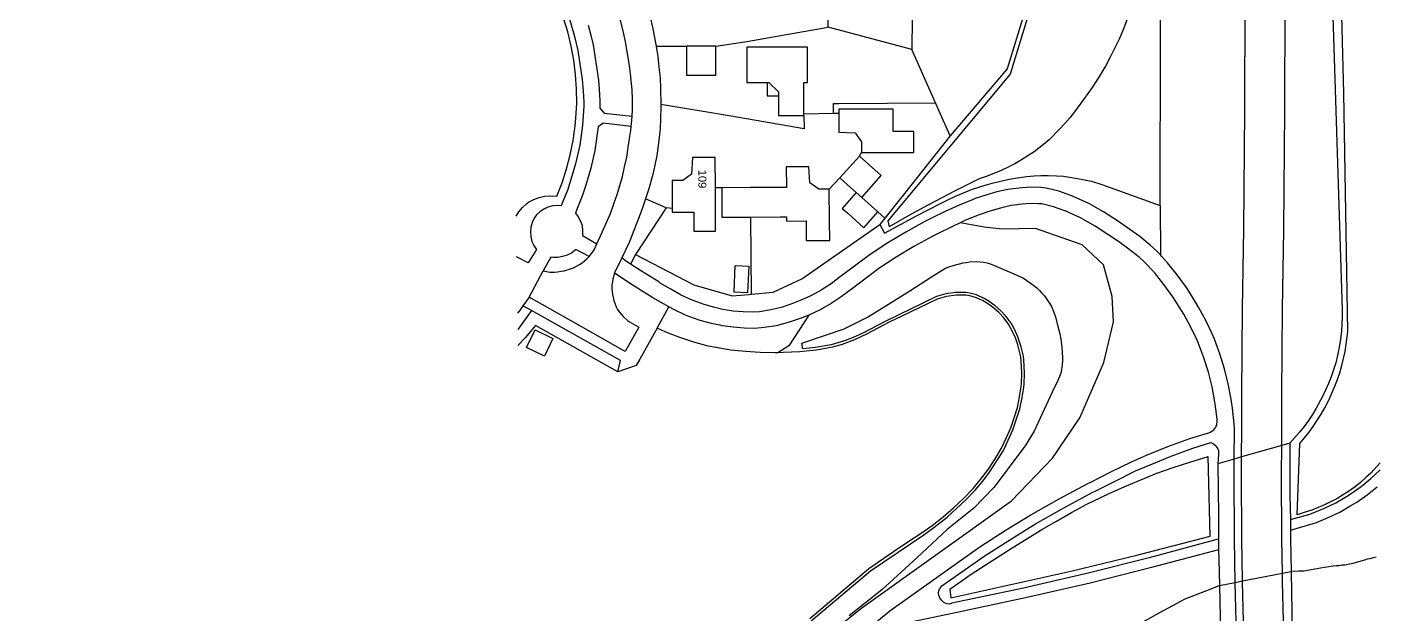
# Model space of a CAD drawing. Header units: millimetres. Extents: x 111502 to 977541, y 8702 to 1044108.
# Drawn here: x 488034.2 to 488287.1, y 241031.7 to 241141.6 of the extents above; entities that cross this region are included whole.
import ezdxf

# ---------------------------------------------------------------- set-up
doc = ezdxf.new("R2010")
doc.units = ezdxf.units.MM
doc.header["$LTSCALE"] = 0.25
doc.linetypes.add('DASHED2', pattern=[9.525, 6.35, -3.175])
doc.layers.add('E HVSS As Laid HV', color=10, linetype='Continuous')
doc.layers.add('X HVSS Site Background', color=8, linetype='Continuous')
doc.styles.add('OS Master Map$1$Standard', font='txt')

# ---------------------------------------------------------------- blocks, each defined once
blk = doc.blocks.new('OS MAP 060722')
at = {"layer": 'X HVSS Site Background', "flags": 128}
for points in [[(-522.73, 1933.64), (-524.53, 1931.74), (-524.53, 1931.74), (-525.43, 1930.89), (-525.43, 1930.89), (-526.43, 1929.99), (-526.43, 1929.99), (-527.43, 1929.19), (-527.43, 1929.19), (-528.68, 1928.29), (-528.68, 1928.29), (-529.78, 1927.59), (-529.78, 1927.59), (-530.88, 1926.94), (-530.88, 1926.94), (-532.03, 1926.34), (-532.03, 1926.34), (-533.18, 1925.79), (-533.18, 1925.79), (-535.58, 1924.79), (-535.58, 1924.79), (-536.83, 1924.39), (-536.83, 1924.39), (-538.33, 1923.94), (-538.33, 1923.94), (-537.83, 1937.29)], [(-533.48, 2076.24), (-529.88, 1962.29), (-529.88, 1962.29), (-529.88, 1960.99), (-529.88, 1960.99), (-529.93, 1959.69), (-529.93, 1959.69), (-529.98, 1958.34), (-529.98, 1958.34), (-530.23, 1956.39), (-530.23, 1956.39), (-530.48, 1955.04), (-530.48, 1955.04), (-530.73, 1953.74), (-530.73, 1953.74), (-531.08, 1952.39), (-531.08, 1952.39), (-531.48, 1951.09), (-531.48, 1951.09), (-531.93, 1949.79), (-531.93, 1949.79), (-532.43, 1948.54), (-532.43, 1948.54), (-532.98, 1947.29), (-532.98, 1947.29), (-533.53, 1946.09), (-533.53, 1946.09), (-534.73, 1943.89), (-534.73, 1943.89), (-535.43, 1942.74), (-535.43, 1942.74), (-536.18, 1941.59), (-536.18, 1941.59), (-536.98, 1940.49), (-536.98, 1940.49), (-537.83, 1939.44), (-537.83, 1939.44), (-538.73, 1938.39), (-538.73, 1938.39), (-539.68, 1937.34)], [(-537.83, 1937.29), (-536.93, 1938.34), (-536.93, 1938.34), (-536.08, 1939.39), (-536.08, 1939.39), (-535.28, 1940.49), (-535.28, 1940.49), (-533.78, 1942.79), (-533.78, 1942.79), (-533.13, 1943.94), (-533.13, 1943.94), (-532.33, 1945.49), (-532.33, 1945.49), (-531.23, 1947.99), (-531.23, 1947.99), (-530.73, 1949.29), (-530.73, 1949.29), (-530.33, 1950.54), (-530.33, 1950.54), (-529.93, 1951.89), (-529.93, 1951.89), (-529.63, 1953.19), (-529.63, 1953.19), (-529.33, 1954.54), (-529.33, 1954.54), (-529.13, 1955.89), (-529.13, 1955.89), (-528.83, 1958.24), (-528.83, 1958.24), (-529.53, 2002.89), (-529.53, 2002.89), (-530.58, 2041.69)], [(-563.98, 1981.84), (-563.83, 2044.89)], [(-539.53, 1921.04), (-535.28, 1922.29), (-535.28, 1922.29), (-534.68, 1922.49), (-534.68, 1922.49), (-532.48, 1923.39), (-532.48, 1923.39), (-530.33, 1924.44), (-530.33, 1924.44), (-528.23, 1925.64), (-528.23, 1925.64), (-527.13, 1926.29), (-527.13, 1926.29), (-525.18, 1927.69), (-525.18, 1927.69), (-523.33, 1929.19)], [(-541.19, 1936.91), (-541.18, 1939.94), (-541.18, 1939.94), (-541.18, 1946.54), (-541.18, 1946.54), (-541.08, 1962.49), (-541.08, 1962.49), (-540.83, 1977.24), (-540.83, 1977.24), (-540.63, 1999.69), (-540.63, 1999.69), (-540.63, 2001.84), (-540.63, 2001.84), (-540.58, 2017.49)], [(-548.71, 1934.77), (-548.68, 1939.94), (-548.68, 1939.94), (-548.68, 1946.54), (-548.68, 1946.54), (-548.58, 1962.54), (-548.58, 1962.54), (-548.33, 1977.34), (-548.33, 1977.34), (-548.13, 1999.74), (-548.13, 1999.74), (-548.13, 2001.94), (-548.13, 2001.94), (-548.08, 2017.49)], [(-570.18, 2016.74), (-570.88, 2014.94), (-570.88, 2014.94), (-571.63, 2013.14), (-571.63, 2013.14), (-573.33, 2009.64), (-573.33, 2009.64), (-574.23, 2007.94), (-574.23, 2007.94), (-575.93, 2005.19), (-575.93, 2005.19), (-576.73, 2003.99), (-576.73, 2003.99), (-578.33, 2001.69), (-578.33, 2001.69), (-580.03, 1999.39), (-580.03, 1999.39), (-580.93, 1998.29), (-580.93, 1998.29), (-581.83, 1997.24), (-581.83, 1997.24), (-582.78, 1996.19), (-582.78, 1996.19), (-584.78, 1994.19), (-584.78, 1994.19), (-585.88, 1993.29), (-585.88, 1993.29), (-587.63, 1991.94), (-587.63, 1991.94), (-588.78, 1991.14), (-588.78, 1991.14), (-589.98, 1990.39), (-589.98, 1990.39), (-591.23, 1989.69), (-591.23, 1989.69), (-592.48, 1989.04), (-592.48, 1989.04), (-593.78, 1988.44), (-593.78, 1988.44), (-596.38, 1987.34), (-596.38, 1987.34), (-597.88, 1986.84), (-597.88, 1986.84), (-602.43, 1984.59), (-602.43, 1984.59), (-607.38, 1981.99), (-607.38, 1981.99), (-611.08, 1979.99), (-611.08, 1979.99), (-614.78, 1977.84)], [(-587.23, 2022.44), (-592.13, 2006.49), (-592.13, 2006.49), (-615.03, 1979.01), (-615.03, 1979.01), (-614.78, 1977.84)], [(-523.48, 1915.99), (-524.08, 1915.89), (-524.08, 1915.89), (-524.68, 1915.69), (-524.68, 1915.69), (-525.18, 1915.59), (-525.18, 1915.59), (-525.48, 1915.49), (-525.48, 1915.49), (-527.88, 1914.79), (-527.88, 1914.79), (-529.38, 1914.49), (-529.38, 1914.49), (-529.88, 1914.49), (-529.88, 1914.49), (-530.48, 1914.39), (-530.48, 1914.39), (-530.98, 1914.39), (-530.98, 1914.39), (-531.58, 1914.29), (-531.58, 1914.29), (-533.58, 1913.99), (-533.58, 1913.99), (-535.68, 1913.59), (-535.68, 1913.59), (-536.98, 1913.39), (-536.98, 1913.39), (-538.08, 1913.39), (-538.08, 1913.39), (-539.43, 1913.29)], [(-674.68, 2016.79), (-673.93, 2014.19), (-673.93, 2014.19), (-673.68, 2013.29), (-673.68, 2013.29), (-673.13, 2010.89), (-673.13, 2010.89), (-672.33, 2005.44), (-672.33, 2005.44), (-672.13, 2003.34), (-672.13, 2003.34), (-671.98, 2001.19), (-671.98, 2001.19), (-671.98, 2000.49), (-671.98, 2000.49), (-672.28, 1996.89), (-672.28, 1996.89), (-672.78, 1993.19), (-672.78, 1993.19), (-673.58, 1989.64), (-673.58, 1989.64), (-675.03, 1984.84), (-675.03, 1984.84), (-676.08, 1982.29), (-676.08, 1982.29), (-676.28, 1981.79), (-676.28, 1981.79), (-676.98, 1981.84), (-676.98, 1981.84), (-677.83, 1981.79), (-677.83, 1981.79), (-678.73, 1981.54), (-678.73, 1981.54), (-679.53, 1981.19), (-679.53, 1981.19), (-680.23, 1980.69), (-680.23, 1980.69), (-680.88, 1980.09), (-680.88, 1980.09), (-681.33, 1979.49), (-681.33, 1979.49), (-681.68, 1978.69), (-681.68, 1978.69), (-681.93, 1977.79), (-681.93, 1977.79), (-681.98, 1976.94), (-681.98, 1976.94), (-681.93, 1976.04), (-681.93, 1976.04), (-681.73, 1975.14), (-681.73, 1975.14), (-681.38, 1974.34), (-681.38, 1974.34), (-680.88, 1973.59), (-680.88, 1973.59), (-682.43, 1971.14), (-682.43, 1971.14), (-684.6, 1972.23)], [(-684.7, 1979.88), (-684.21, 1980.68), (-684.21, 1980.68), (-683.51, 1981.5), (-683.51, 1981.5), (-682.71, 1982.22), (-682.71, 1982.22), (-682.35, 1982.47), (-682.35, 1982.47), (-681.41, 1983), (-681.41, 1983), (-680.4, 1983.38), (-680.4, 1983.38), (-679.35, 1983.61), (-679.35, 1983.61), (-678.28, 1983.68), (-678.28, 1983.68), (-677.1, 1983.58), (-677.1, 1983.58), (-676.1, 1986.12), (-676.1, 1986.12), (-675.25, 1988.73), (-675.25, 1988.73), (-674.56, 1991.37), (-674.56, 1991.37), (-674.01, 1994.06), (-674.01, 1994.06), (-673.63, 1996.77), (-673.63, 1996.77), (-673.49, 1998.24), (-673.49, 1998.24), (-673.35, 2000.95), (-673.35, 2000.95), (-673.37, 2003.66), (-673.37, 2003.66), (-673.55, 2006.37), (-673.55, 2006.37), (-673.88, 2009.06), (-673.88, 2009.06), (-674.37, 2011.73), (-674.37, 2011.73), (-675.01, 2014.36), (-675.01, 2014.36), (-675.8, 2016.95)], [(-671.18, 2015.64), (-670.63, 2013.49), (-670.63, 2013.49), (-670.28, 2011.94), (-670.28, 2011.94), (-669.28, 2005.34), (-669.28, 2005.34), (-669.13, 2003.69), (-669.13, 2003.69), (-668.98, 2001.39), (-668.98, 2001.39), (-668.99, 2000.07), (-668.99, 2000.07), (-668.19, 1999.17), (-668.19, 1999.17), (-662.97, 1998.57)], [(-662.97, 1998.57), (-662.88, 1999.79), (-662.88, 1999.79), (-662.88, 2001.74), (-662.88, 2001.74), (-662.98, 2003.54), (-662.98, 2003.54), (-663.28, 2006.54), (-663.28, 2006.54), (-663.48, 2008.04), (-663.48, 2008.04), (-664.18, 2012.59), (-664.18, 2012.59), (-664.68, 2014.84), (-664.68, 2014.84), (-665.23, 2017.04)], [(-626.23, 2015.29), (-626.31, 2034.17)], [(-664.58, 2030.32), (-664.43, 2030.04), (-664.43, 2030.04), (-663.58, 2028.34), (-663.58, 2028.34), (-662.08, 2024.84), (-662.08, 2024.84), (-661.28, 2022.69), (-661.28, 2022.69), (-660.63, 2020.84), (-660.63, 2020.84), (-660.08, 2018.99), (-660.08, 2018.99), (-659.58, 2017.14), (-659.58, 2017.14), (-659.13, 2015.24), (-659.13, 2015.24), (-658.44, 2011.73)], [(-610.38, 2022.84), (-610.53, 2011.09)], [(-587.98, 2022.74), (-592.68, 2007.44), (-592.68, 2007.44), (-603.33, 1994.89)], [(-647.26, 2011.73), (-641.46, 2012.59), (-641.46, 2012.59), (-630.81, 2014.48), (-630.81, 2014.48), (-626.23, 2015.29)], [(-610.53, 2011.09), (-626.23, 2015.29)], [(-658.44, 2011.73), (-658.43, 2011.69), (-658.43, 2011.69), (-658.13, 2009.74), (-658.13, 2009.74), (-657.93, 2007.74), (-657.93, 2007.74), (-657.73, 2005.79), (-657.73, 2005.79), (-657.63, 2003.79), (-657.63, 2003.79), (-657.58, 2000.76)], [(-658.44, 2011.73), (-655.88, 2011.73)], [(-655.88, 2011.73), (-652.76, 2011.73)], [(-647.26, 2011.73), (-652.76, 2011.73)], [(-652.76, 2011.73), (-652.76, 2006.29), (-652.76, 2006.29), (-647.26, 2006.29), (-647.26, 2006.29), (-647.26, 2011.73)], [(-630.76, 1999.02), (-630.78, 2004.92), (-630.78, 2004.92), (-630.08, 2004.92), (-630.08, 2004.92), (-630.11, 2011.54), (-630.11, 2011.54), (-630.8, 2011.53), (-630.8, 2011.53), (-641.46, 2011.49), (-641.46, 2011.49), (-641.43, 2004.88), (-641.43, 2004.88), (-637.66, 2004.9)], [(-606.09, 2001.1), (-610.53, 2011.09)], [(-637.66, 2004.9), (-637.35, 2004.9), (-637.35, 2004.9), (-635.55, 2003.15), (-635.55, 2003.15), (-635.54, 2002.42)], [(-637.66, 2004.9), (-637.64, 2002.41), (-637.64, 2002.41), (-635.54, 2002.42)], [(-657.58, 2000.76), (-657.58, 2000.24), (-657.58, 2000.24), (-657.63, 1998.24), (-657.63, 1998.24), (-657.73, 1996.19), (-657.73, 1996.19), (-658.08, 1993.04), (-658.08, 1993.04), (-658.33, 1991.24), (-658.33, 1991.24), (-658.68, 1989.44), (-658.68, 1989.44), (-659.08, 1987.64), (-659.08, 1987.64), (-659.88, 1984.79), (-659.88, 1984.79), (-660.43, 1983.09)], [(-644.74, 1998.63), (-657.58, 2000.76)], [(-635.54, 2002.42), (-635.54, 1998.7), (-635.54, 1998.7), (-630.76, 1998.72)], [(-625.23, 1999.14), (-625.22, 2000.98), (-625.22, 2000.98), (-624.22, 2000.99), (-624.22, 2000.99), (-606.09, 2001.1)], [(-603.33, 1994.89), (-605.4, 1999.54), (-605.4, 1999.54), (-606.09, 2001.1)], [(-663.15, 1996.68), (-663.03, 1997.84), (-663.03, 1997.84), (-662.97, 1998.57)], [(-630.76, 1998.72), (-630.74, 1996.22), (-630.74, 1996.22), (-644.74, 1998.63)], [(-630.76, 1999.02), (-625.23, 1999.14)], [(-630.76, 1998.72), (-630.76, 1999.02)], [(-625.23, 1999.14), (-624.23, 1999.16)], [(-624.23, 1999.16), (-624.24, 1995.62), (-624.24, 1995.62), (-621.17, 1995.47), (-621.17, 1995.47), (-619.99, 1993.79), (-619.99, 1993.79), (-619.97, 1991.79)], [(-619.97, 1991.79), (-614.73, 1991.77), (-614.73, 1991.77), (-614.03, 1991.77), (-614.03, 1991.77), (-610.15, 1991.77), (-610.15, 1991.77), (-610.14, 1995.69), (-610.14, 1995.69), (-614.02, 1995.7), (-614.02, 1995.7), (-614.02, 1999.36), (-614.02, 1999.36), (-614.02, 1999.9), (-614.02, 1999.9), (-624.22, 1999.89), (-624.22, 1999.89), (-624.23, 1999.16)], [(-663.15, 1996.68), (-668.41, 1997.29), (-668.41, 1997.29), (-669.32, 1996.59), (-669.32, 1996.59), (-669.93, 1992.14), (-669.93, 1992.14), (-670.68, 1988.84), (-670.68, 1988.84), (-671.63, 1985.64), (-671.63, 1985.64), (-672.23, 1983.79), (-672.23, 1983.79), (-673.23, 1981.29), (-673.23, 1981.29), (-673.58, 1980.44), (-673.58, 1980.44), (-673.08, 1979.74), (-673.08, 1979.74), (-672.63, 1978.94), (-672.63, 1978.94), (-672.33, 1978.09), (-672.33, 1978.09), (-672.23, 1977.19), (-672.23, 1977.19), (-672.23, 1976.24), (-672.23, 1976.24), (-669.58, 1974.69)], [(-669.58, 1974.69), (-668.58, 1976.84), (-668.58, 1976.84), (-667.73, 1978.69), (-667.73, 1978.69), (-667.03, 1980.39), (-667.03, 1980.39), (-666.38, 1982.14), (-666.38, 1982.14), (-665.78, 1983.89), (-665.78, 1983.89), (-664.78, 1987.29), (-664.78, 1987.29), (-664.38, 1989.09), (-664.38, 1989.09), (-663.98, 1990.94), (-663.98, 1990.94), (-663.68, 1992.74), (-663.68, 1992.74), (-663.43, 1994.44), (-663.43, 1994.44), (-663.23, 1995.89), (-663.23, 1995.89), (-663.15, 1996.68)], [(-603.33, 1994.89), (-612.15, 1983.81), (-612.15, 1983.81), (-615.58, 1979.49)], [(-647.36, 1985.17), (-647.4, 1990.83), (-647.4, 1990.83), (-651.66, 1990.82), (-651.66, 1990.82), (-651.8, 1987.75), (-651.8, 1987.75), (-653.47, 1986.57), (-653.47, 1986.57), (-655.46, 1986.53), (-655.46, 1986.53), (-655.46, 1981.3)], [(-620.37, 1991.12), (-624.02, 1987.01)], [(-620.37, 1991.12), (-619.97, 1991.79)], [(-619.92, 1983.36), (-616.26, 1987.46), (-616.26, 1987.46), (-620.37, 1991.12)], [(-626, 1984.9), (-627.98, 1984.91), (-627.98, 1984.91), (-629.66, 1986.08), (-629.66, 1986.08), (-629.82, 1989.13), (-629.82, 1989.13), (-634.06, 1989.09), (-634.06, 1989.09), (-634.05, 1985.24), (-634.05, 1985.24), (-635.25, 1985.23), (-635.25, 1985.23), (-640.71, 1985.2), (-640.71, 1985.2), (-646.16, 1985.17)], [(-616.52, 1978.32), (-615.63, 1976.69), (-615.63, 1976.69), (-609.63, 1979.94), (-609.63, 1979.94), (-605.28, 1982.19), (-605.28, 1982.19), (-603.78, 1982.89), (-603.78, 1982.89), (-602.33, 1983.59), (-602.33, 1983.59), (-600.83, 1984.24), (-600.83, 1984.24), (-599.33, 1984.84), (-599.33, 1984.84), (-596.78, 1985.69), (-596.78, 1985.69), (-595.48, 1986.04), (-595.48, 1986.04), (-592.88, 1986.64), (-592.88, 1986.64), (-591.58, 1986.89), (-591.58, 1986.89), (-588.98, 1987.29), (-588.98, 1987.29), (-587.63, 1987.39), (-587.63, 1987.39), (-586.33, 1987.49), (-586.33, 1987.49), (-584.98, 1987.49), (-584.98, 1987.49), (-583.43, 1987.44), (-583.43, 1987.44), (-582.08, 1987.34), (-582.08, 1987.34), (-579.48, 1986.94), (-579.48, 1986.94), (-578.18, 1986.69), (-578.18, 1986.69), (-576.88, 1986.39), (-576.88, 1986.39), (-574.93, 1985.79), (-574.93, 1985.79), (-563.98, 1981.84)], [(-563.95, 1972.61), (-564.58, 1973.29), (-564.58, 1973.29), (-565.83, 1974.44), (-565.83, 1974.44), (-567.78, 1976.04), (-567.78, 1976.04), (-571.98, 1978.99), (-571.98, 1978.99), (-574.63, 1980.69), (-574.63, 1980.69), (-577.38, 1982.24), (-577.38, 1982.24), (-580.28, 1983.54), (-580.28, 1983.54), (-580.73, 1983.74), (-580.73, 1983.74), (-582.98, 1984.54), (-582.98, 1984.54), (-585.33, 1985.09), (-585.33, 1985.09), (-586.38, 1985.24), (-586.38, 1985.24), (-588.08, 1985.29), (-588.08, 1985.29), (-589.83, 1985.19), (-589.83, 1985.19), (-591.53, 1984.99), (-591.53, 1984.99), (-592.53, 1984.84), (-592.53, 1984.84), (-594.63, 1984.39), (-594.63, 1984.39), (-596.63, 1983.79), (-596.63, 1983.79), (-598.63, 1983.14), (-598.63, 1983.14), (-599.03, 1982.99), (-599.03, 1982.99), (-601.68, 1981.94), (-601.68, 1981.94), (-604.28, 1980.74), (-604.28, 1980.74), (-606.83, 1979.49), (-606.83, 1979.49), (-608.23, 1978.79), (-608.23, 1978.79), (-611.68, 1976.89), (-611.68, 1976.89), (-615.03, 1974.84), (-615.03, 1974.84), (-618.33, 1972.69), (-618.33, 1972.69), (-623.73, 1968.69), (-623.73, 1968.69), (-623.93, 1968.54), (-623.93, 1968.54), (-625.68, 1967.19), (-625.68, 1967.19), (-627.53, 1965.99), (-627.53, 1965.99), (-629.43, 1964.94), (-629.43, 1964.94), (-631.43, 1964.04), (-631.43, 1964.04), (-632.68, 1963.54), (-632.68, 1963.54), (-634.78, 1962.84), (-634.78, 1962.84), (-636.88, 1962.29), (-636.88, 1962.29), (-639.08, 1961.94), (-639.08, 1961.94), (-640.23, 1961.89), (-640.23, 1961.89), (-642.13, 1961.94), (-642.13, 1961.94), (-644.03, 1962.09), (-644.03, 1962.09), (-645.93, 1962.39), (-645.93, 1962.39), (-647.43, 1962.74), (-647.43, 1962.74), (-649.48, 1963.34), (-649.48, 1963.34), (-651.53, 1964.04), (-651.53, 1964.04), (-651.73, 1964.14), (-651.73, 1964.14), (-653.78, 1965.09), (-653.78, 1965.09), (-655.73, 1966.19), (-655.73, 1966.19), (-657.68, 1967.34), (-657.68, 1967.34), (-657.98, 1967.54), (-657.98, 1967.54), (-661.23, 1969.54), (-661.23, 1969.54), (-663.25, 1970.9)], [(-655.46, 1981.3), (-655.45, 1980.6), (-655.45, 1980.6), (-651.39, 1980.62), (-651.39, 1980.62), (-651.37, 1977.06), (-651.37, 1977.06), (-647.31, 1977.08), (-647.31, 1977.08), (-647.33, 1980.64), (-647.33, 1980.64), (-647.36, 1985.17)], [(-646.16, 1985.17), (-647.36, 1985.17)], [(-646.16, 1985.17), (-646.13, 1980.27), (-646.13, 1980.27), (-646.13, 1979.67), (-646.13, 1979.67), (-640.68, 1979.7)], [(-640.68, 1979.7), (-635.22, 1979.73), (-635.22, 1979.73), (-634.03, 1979.74), (-634.03, 1979.74), (-634.03, 1978.95), (-634.03, 1978.95), (-630.34, 1978.97), (-630.34, 1978.97), (-630.32, 1975.31), (-630.32, 1975.31), (-625.92, 1975.33), (-625.92, 1975.33), (-625.94, 1978.99), (-625.94, 1978.99), (-626, 1984.9)], [(-626, 1984.9), (-624.02, 1987.01)], [(-624.02, 1987.01), (-622.59, 1985.75), (-622.59, 1985.75), (-620.94, 1984.28)], [(-660.43, 1983.09), (-661.03, 1981.44), (-661.03, 1981.44), (-661.63, 1979.74), (-661.63, 1979.74), (-663.53, 1974.94), (-663.53, 1974.94), (-664.88, 1972.04)], [(-656.55, 1981.42), (-660.43, 1983.09)], [(-620.94, 1984.28), (-623.58, 1981.31), (-623.58, 1981.31), (-622.55, 1980.4), (-622.55, 1980.4), (-619.52, 1977.7), (-619.52, 1977.7), (-616.89, 1980.66)], [(-620.94, 1984.28), (-619.92, 1983.36)], [(-616.89, 1980.66), (-619.92, 1983.36)], [(-626.63, 1896.09), (-614.68, 1905.94), (-614.68, 1905.94), (-605.98, 1912.14), (-605.98, 1912.14), (-597.78, 1917.94), (-597.78, 1917.94), (-592.88, 1921.09), (-592.88, 1921.09), (-588.23, 1923.89), (-588.23, 1923.89), (-582.93, 1926.89), (-582.93, 1926.89), (-577.53, 1929.79), (-577.53, 1929.79), (-577.08, 1929.99), (-577.08, 1929.99), (-573.23, 1931.99), (-573.23, 1931.99), (-569.33, 1933.84), (-569.33, 1933.84), (-566.53, 1935.09), (-566.53, 1935.09), (-562.53, 1936.69), (-562.53, 1936.69), (-558.43, 1938.19), (-558.43, 1938.19), (-555.13, 1939.24), (-555.13, 1939.24), (-554.88, 1939.29), (-554.88, 1939.29), (-554.63, 1939.39), (-554.63, 1939.39), (-554.13, 1939.69), (-554.13, 1939.69), (-553.93, 1939.84), (-553.93, 1939.84), (-553.73, 1940.09), (-553.73, 1940.09), (-553.58, 1940.34), (-553.58, 1940.34), (-553.48, 1940.54), (-553.48, 1940.54), (-553.38, 1940.84), (-553.38, 1940.84), (-553.28, 1941.34), (-553.28, 1941.34), (-553.33, 1941.84), (-553.33, 1941.84), (-553.53, 1943.79), (-553.53, 1943.79), (-553.73, 1945.09), (-553.73, 1945.09), (-554.23, 1947.89), (-554.23, 1947.89), (-554.93, 1950.64), (-554.93, 1950.64), (-555.78, 1953.34), (-555.78, 1953.34), (-556.78, 1955.99), (-556.78, 1955.99), (-557.08, 1956.64), (-557.08, 1956.64), (-558.23, 1959.09), (-558.23, 1959.09), (-559.53, 1961.49), (-559.53, 1961.49), (-561.58, 1964.74), (-561.58, 1964.74), (-563.28, 1967.04), (-563.28, 1967.04), (-565.03, 1969.29), (-565.03, 1969.29), (-567.03, 1971.34), (-567.03, 1971.34), (-567.93, 1972.19), (-567.93, 1972.19), (-569.83, 1973.69), (-569.83, 1973.69), (-571.78, 1975.09), (-571.78, 1975.09), (-573.78, 1976.44), (-573.78, 1976.44), (-576.18, 1977.99), (-576.18, 1977.99), (-578.93, 1979.54), (-578.93, 1979.54), (-581.78, 1980.84), (-581.78, 1980.84), (-581.88, 1980.89), (-581.88, 1980.89), (-583.98, 1981.64), (-583.98, 1981.64), (-586.18, 1982.14), (-586.18, 1982.14), (-586.73, 1982.19), (-586.73, 1982.19), (-588.28, 1982.24), (-588.28, 1982.24), (-589.83, 1982.09), (-589.83, 1982.09), (-591.38, 1981.89), (-591.38, 1981.89), (-591.93, 1981.84), (-591.93, 1981.84), (-593.93, 1981.39), (-593.93, 1981.39), (-595.88, 1980.79), (-595.88, 1980.79), (-597.88, 1980.14), (-597.88, 1980.14), (-600.48, 1979.09), (-600.48, 1979.09), (-601.46, 1978.63)], [(-656.55, 1981.42), (-662.32, 1972.65)], [(-655.46, 1981.3), (-656.55, 1981.42)], [(-616.89, 1980.66), (-615.58, 1979.49)], [(-563.98, 1981.84), (-563.95, 1972.61)], [(-624.88, 1902.49), (-619.91, 1906.52), (-619.91, 1906.52), (-591.88, 1926.51), (-591.88, 1926.51), (-584.17, 1934.54), (-584.17, 1934.54), (-579.02, 1942.09), (-579.02, 1942.09), (-574.54, 1952.43), (-574.54, 1952.43), (-572.72, 1960.09), (-572.72, 1960.09), (-572.96, 1964.83), (-572.96, 1964.83), (-574.59, 1970.77), (-574.59, 1970.77), (-578.59, 1974.49), (-578.59, 1974.49), (-587.34, 1977.53), (-587.34, 1977.53), (-593.58, 1977.42), (-593.58, 1977.42), (-596.95, 1977.8), (-596.95, 1977.8), (-601.46, 1978.63)], [(-640.6, 1965.24), (-640.68, 1979.7)], [(-640.6, 1965.24), (-636.53, 1965.6), (-636.53, 1965.6), (-631.13, 1968.13), (-631.13, 1968.13), (-616.52, 1978.32)], [(-601.46, 1978.63), (-603.03, 1977.89), (-603.03, 1977.89), (-605.58, 1976.64), (-605.58, 1976.64), (-606.73, 1976.04), (-606.73, 1976.04), (-610.13, 1974.19), (-610.13, 1974.19), (-613.48, 1972.19), (-613.48, 1972.19), (-616.73, 1970.04), (-616.73, 1970.04), (-621.88, 1966.14), (-621.88, 1966.14), (-623.78, 1964.74), (-623.78, 1964.74), (-625.68, 1963.49), (-625.68, 1963.49), (-627.73, 1962.34), (-627.73, 1962.34), (-629.83, 1961.34)], [(-615.58, 1979.49), (-616.52, 1978.32)], [(-671.03, 1972.29), (-673.48, 1973.64), (-673.48, 1973.64), (-673.63, 1973.49), (-673.63, 1973.49), (-674.33, 1972.94), (-674.33, 1972.94), (-675.13, 1972.54), (-675.13, 1972.54), (-675.98, 1972.29), (-675.98, 1972.29), (-676.88, 1972.14), (-676.88, 1972.14), (-677.78, 1972.14), (-677.78, 1972.14), (-678.18, 1972.19), (-678.18, 1972.19), (-679.63, 1969.59)], [(-679.63, 1969.59), (-678.38, 1969.39), (-678.38, 1969.39), (-677.53, 1969.39), (-677.53, 1969.39), (-676.93, 1969.44), (-676.93, 1969.44), (-676.28, 1969.54), (-676.28, 1969.54), (-675.68, 1969.64), (-675.68, 1969.64), (-674.53, 1969.99), (-674.53, 1969.99), (-673.93, 1970.19), (-673.93, 1970.19), (-672.83, 1970.79), (-672.83, 1970.79), (-672.33, 1971.14), (-672.33, 1971.14), (-671.88, 1971.49), (-671.88, 1971.49), (-671.43, 1971.89), (-671.43, 1971.89), (-671.03, 1972.29)], [(-671.03, 1972.29), (-670.33, 1973.19), (-670.33, 1973.19), (-670.03, 1973.69), (-670.03, 1973.69), (-669.58, 1974.69)], [(-662.32, 1972.65), (-663.25, 1970.9)], [(-662.32, 1972.65), (-651.4, 1966.99), (-651.4, 1966.99), (-644.2, 1964.91), (-644.2, 1964.91), (-641.11, 1965.19), (-641.11, 1965.19), (-640.6, 1965.24)], [(-550.11, 1934.37), (-550.08, 1939.94), (-550.08, 1939.94), (-550.13, 1940.99), (-550.13, 1940.99), (-550.43, 1943.89), (-550.43, 1943.89), (-550.68, 1945.59), (-550.68, 1945.59), (-551.23, 1948.44), (-551.23, 1948.44), (-551.93, 1951.29), (-551.93, 1951.29), (-552.78, 1954.09), (-552.78, 1954.09), (-553.83, 1956.79), (-553.83, 1956.79), (-554.23, 1957.79), (-554.23, 1957.79), (-555.43, 1960.34), (-555.43, 1960.34), (-556.78, 1962.84), (-556.78, 1962.84), (-558.28, 1965.29), (-558.28, 1965.29), (-559.08, 1966.49), (-559.08, 1966.49), (-560.78, 1968.89), (-560.78, 1968.89), (-562.58, 1971.14), (-562.58, 1971.14), (-563.72, 1972.36), (-563.72, 1972.36), (-563.95, 1972.61)], [(-631.13, 1956.09), (-623.23, 1958.74), (-623.23, 1958.74), (-618.83, 1960.94), (-618.83, 1960.94), (-614.38, 1963.69), (-614.38, 1963.69), (-610.93, 1965.89), (-610.93, 1965.89), (-606.83, 1968.49), (-606.83, 1968.49), (-604.33, 1970.04), (-604.33, 1970.04), (-603.58, 1970.34), (-603.58, 1970.34), (-602.78, 1970.64), (-602.78, 1970.64), (-601.58, 1970.94), (-601.58, 1970.94), (-600.93, 1971.09), (-600.93, 1971.09), (-600.33, 1971.19), (-600.33, 1971.19), (-599.68, 1971.29), (-599.68, 1971.29), (-598.38, 1971.34), (-598.38, 1971.34), (-597.08, 1971.24), (-597.08, 1971.24), (-596.43, 1971.09), (-596.43, 1971.09), (-595.63, 1970.89), (-595.63, 1970.89), (-590.98, 1968.89), (-590.98, 1968.89), (-590.28, 1968.59), (-590.28, 1968.59), (-589.63, 1968.24), (-589.63, 1968.24), (-588.98, 1967.84), (-588.98, 1967.84), (-588.33, 1967.39), (-588.33, 1967.39), (-587.68, 1966.89), (-587.68, 1966.89), (-587.13, 1966.44), (-587.13, 1966.44), (-586.63, 1965.94), (-586.63, 1965.94), (-586.18, 1965.44), (-586.18, 1965.44), (-585.68, 1964.94), (-585.68, 1964.94), (-585.28, 1964.39), (-585.28, 1964.39), (-584.73, 1963.54), (-584.73, 1963.54), (-584.38, 1962.94), (-584.38, 1962.94), (-584.08, 1962.29), (-584.08, 1962.29), (-583.58, 1960.99), (-583.58, 1960.99), (-583.28, 1959.69), (-583.28, 1959.69), (-582.78, 1957.79), (-582.78, 1957.79), (-582.63, 1956.79), (-582.63, 1956.79), (-582.43, 1955.34), (-582.43, 1955.34), (-582.28, 1953.39), (-582.28, 1953.39), (-582.28, 1952.74), (-582.28, 1952.74), (-582.33, 1952.09), (-582.33, 1952.09), (-582.48, 1951.09), (-582.48, 1951.09), (-582.63, 1950.44), (-582.63, 1950.44), (-582.83, 1949.84), (-582.83, 1949.84), (-583.33, 1948.64), (-583.33, 1948.64), (-583.88, 1947.69), (-583.88, 1947.69), (-587.58, 1939.59), (-587.58, 1939.59), (-589.28, 1936.84), (-589.28, 1936.84), (-595.13, 1929.04), (-595.13, 1929.04), (-598.93, 1925.14), (-598.93, 1925.14), (-603.88, 1921.14), (-603.88, 1921.14), (-609.58, 1915.89), (-609.58, 1915.89), (-616.18, 1909.89), (-616.18, 1909.89), (-622.28, 1904.99)], [(-664.88, 1972.04), (-666.18, 1969.39), (-666.18, 1969.39), (-666.28, 1969.19)], [(-663.25, 1970.9), (-664.43, 1971.69), (-664.43, 1971.69), (-664.88, 1972.04)], [(-643.84, 1965.61), (-643.63, 1970.61), (-643.63, 1970.61), (-641.1, 1970.51), (-641.1, 1970.51), (-641.31, 1965.51), (-641.31, 1965.51), (-643.84, 1965.61)], [(-682.23, 1964.69), (-679.63, 1969.59)], [(-666.28, 1969.19), (-666.58, 1968.09), (-666.58, 1968.09), (-666.63, 1967.54), (-666.63, 1967.54), (-666.73, 1966.99), (-666.73, 1966.99), (-666.73, 1966.44), (-666.73, 1966.44), (-666.68, 1965.74), (-666.68, 1965.74), (-666.63, 1965.19), (-666.63, 1965.19), (-666.53, 1964.64), (-666.53, 1964.64), (-666.38, 1964.09), (-666.38, 1964.09), (-666.13, 1963.39), (-666.13, 1963.39), (-665.93, 1962.89), (-665.93, 1962.89), (-665.68, 1962.39), (-665.68, 1962.39), (-665.38, 1961.94), (-665.38, 1961.94), (-665.03, 1961.49), (-665.03, 1961.49), (-664.63, 1961.04), (-664.63, 1961.04), (-663.83, 1960.34), (-663.83, 1960.34), (-663.43, 1960.04), (-663.43, 1960.04), (-661.73, 1959.09), (-661.73, 1959.09), (-664.28, 1954.49)], [(-656.07, 1962.88), (-657.08, 1963.44), (-657.08, 1963.44), (-659.08, 1964.59), (-659.08, 1964.59), (-659.78, 1964.99), (-659.78, 1964.99), (-662.98, 1966.99), (-662.98, 1966.99), (-666.08, 1969.09), (-666.08, 1969.09), (-666.28, 1969.19)], [(-682.23, 1964.69), (-683.42, 1963.04)], [(-629.63, 1904.49), (-618.58, 1913.84), (-618.58, 1913.84), (-613.98, 1917.04), (-613.98, 1917.04), (-611.28, 1918.84), (-611.28, 1918.84), (-608.58, 1920.59), (-608.58, 1920.59), (-606.73, 1921.94), (-606.73, 1921.94), (-604.68, 1923.54), (-604.68, 1923.54), (-602.73, 1925.24), (-602.73, 1925.24), (-600.83, 1926.99), (-600.83, 1926.99), (-599.03, 1928.84), (-599.03, 1928.84), (-597.63, 1930.54), (-597.63, 1930.54), (-596.18, 1932.44), (-596.18, 1932.44), (-594.93, 1934.39), (-594.93, 1934.39), (-593.73, 1936.39), (-593.73, 1936.39), (-592.78, 1938.39), (-592.78, 1938.39), (-591.98, 1940.19), (-591.98, 1940.19), (-591.33, 1942.09), (-591.33, 1942.09), (-590.73, 1944.04), (-590.73, 1944.04), (-590.33, 1945.99), (-590.33, 1945.99), (-590.03, 1947.94), (-590.03, 1947.94), (-589.98, 1948.59), (-589.98, 1948.59), (-589.93, 1950.24), (-589.93, 1950.24), (-589.98, 1951.84), (-589.98, 1951.84), (-590.13, 1953.49), (-590.13, 1953.49), (-590.48, 1955.04), (-590.48, 1955.04), (-590.68, 1955.74), (-590.68, 1955.74), (-591.13, 1957.09), (-591.13, 1957.09), (-591.73, 1958.39), (-591.73, 1958.39), (-592.43, 1959.64), (-592.43, 1959.64), (-593.28, 1960.79), (-593.28, 1960.79), (-594.23, 1961.79), (-594.23, 1961.79), (-595.18, 1962.64), (-595.18, 1962.64), (-596.18, 1963.39), (-596.18, 1963.39), (-597.28, 1964.04), (-597.28, 1964.04), (-598.43, 1964.59), (-598.43, 1964.59), (-599.63, 1964.94), (-599.63, 1964.94), (-600.43, 1965.09), (-600.43, 1965.09), (-602.23, 1965.09), (-602.23, 1965.09), (-604.03, 1964.79), (-604.03, 1964.79), (-605.78, 1964.34), (-605.78, 1964.34), (-612.43, 1961.14), (-612.43, 1961.14), (-614.63, 1960.04), (-614.63, 1960.04), (-619.03, 1957.74), (-619.03, 1957.74), (-621.28, 1956.69), (-621.28, 1956.69), (-623.58, 1955.84), (-623.58, 1955.84), (-625.38, 1955.34), (-625.38, 1955.34), (-628.43, 1954.74), (-628.43, 1954.74), (-630.93, 1954.49), (-630.93, 1954.49), (-631.53, 1954.44), (-631.53, 1954.44), (-634.63, 1954.34), (-634.63, 1954.34), (-635.63, 1954.29)], [(-629.38, 1904.04), (-618.28, 1913.44), (-618.28, 1913.44), (-608.28, 1920.19), (-608.28, 1920.19), (-606.43, 1921.54), (-606.43, 1921.54), (-603.88, 1923.49), (-603.88, 1923.49), (-600.48, 1926.64), (-600.48, 1926.64), (-598.63, 1928.54), (-598.63, 1928.54), (-597.23, 1930.24), (-597.23, 1930.24), (-595.98, 1931.89), (-595.98, 1931.89), (-593.78, 1935.29), (-593.78, 1935.29), (-593.38, 1935.94), (-593.38, 1935.94), (-591.58, 1939.84), (-591.58, 1939.84), (-590.28, 1943.79), (-590.28, 1943.79), (-589.83, 1945.89), (-589.83, 1945.89), (-589.53, 1947.79), (-589.53, 1947.79), (-589.48, 1948.49), (-589.48, 1948.49), (-589.43, 1950.24), (-589.43, 1950.24), (-589.48, 1951.94), (-589.48, 1951.94), (-589.63, 1953.64), (-589.63, 1953.64), (-590.03, 1955.39), (-590.03, 1955.39), (-590.73, 1957.44), (-590.73, 1957.44), (-591.43, 1958.94), (-591.43, 1958.94), (-591.93, 1959.79), (-591.93, 1959.79), (-592.88, 1961.09), (-592.88, 1961.09), (-593.88, 1962.14), (-593.88, 1962.14), (-594.93, 1963.09), (-594.93, 1963.09), (-596.03, 1963.89), (-596.03, 1963.89), (-596.83, 1964.39), (-596.83, 1964.39), (-598.43, 1965.14), (-598.43, 1965.14), (-599.38, 1965.39), (-599.38, 1965.39), (-600.33, 1965.59), (-600.33, 1965.59), (-602.33, 1965.59), (-602.33, 1965.59), (-604.13, 1965.29), (-604.13, 1965.29), (-605.88, 1964.84), (-605.88, 1964.84), (-615.53, 1960.14), (-615.53, 1960.14), (-619.73, 1957.94), (-619.73, 1957.94), (-621.68, 1957.04), (-621.68, 1957.04), (-623.18, 1956.49), (-623.18, 1956.49), (-625.63, 1955.79), (-625.63, 1955.79), (-628.58, 1955.24), (-628.58, 1955.24), (-630.98, 1954.99), (-630.98, 1954.99), (-631.13, 1956.09)], [(-664.28, 1954.49), (-674.53, 1960.29), (-674.53, 1960.29), (-682.23, 1964.69)], [(-683.42, 1963.04), (-684.08, 1962.14), (-684.08, 1962.14), (-684.45, 1961.67)], [(-681.83, 1962.19), (-684.41, 1958.64)], [(-681.83, 1962.19), (-683.42, 1963.04)], [(-665.63, 1950.69), (-665.13, 1952.84), (-665.13, 1952.84), (-681.83, 1962.19)], [(-658.28, 1958.89), (-656.07, 1962.88)], [(-629.83, 1961.34), (-631.48, 1960.69), (-631.48, 1960.69), (-633.68, 1959.94), (-633.68, 1959.94), (-635.93, 1959.34), (-635.93, 1959.34), (-638.23, 1958.99), (-638.23, 1958.99), (-639.93, 1958.84), (-639.93, 1958.84), (-641.98, 1958.89), (-641.98, 1958.89), (-644.03, 1959.04), (-644.03, 1959.04), (-646.03, 1959.34), (-646.03, 1959.34), (-648.08, 1959.74), (-648.08, 1959.74), (-650.23, 1960.34), (-650.23, 1960.34), (-652.33, 1961.09), (-652.33, 1961.09), (-652.93, 1961.29), (-652.93, 1961.29), (-655.03, 1962.29), (-655.03, 1962.29), (-656.07, 1962.88)], [(-539.58, 1923.04), (-536.13, 1923.99), (-536.13, 1923.99), (-535.33, 1924.29), (-535.33, 1924.29), (-533.18, 1925.14), (-533.18, 1925.14), (-531.08, 1926.19), (-531.08, 1926.19), (-529.03, 1927.34), (-529.03, 1927.34), (-528.18, 1927.89), (-528.18, 1927.89), (-526.28, 1929.24), (-526.28, 1929.24), (-524.48, 1930.74), (-524.48, 1930.74), (-522.78, 1932.34)], [(-629.83, 1961.34), (-633.58, 1955.59), (-633.58, 1955.59), (-635.63, 1954.29)], [(-665.63, 1950.69), (-681.08, 1959.39), (-681.08, 1959.39), (-683.03, 1957.04), (-683.03, 1957.04), (-684.37, 1955.64)], [(-677.81, 1956.97), (-679.41, 1953.63), (-679.41, 1953.63), (-682.76, 1955.23), (-682.76, 1955.23), (-681.16, 1958.57), (-681.16, 1958.57), (-677.81, 1956.97)], [(-658.28, 1958.89), (-661.53, 1953.09), (-661.53, 1953.09), (-662.23, 1951.89), (-662.23, 1951.89), (-665.63, 1950.69)], [(-635.63, 1954.29), (-636.13, 1954.29), (-636.13, 1954.29), (-638.93, 1954.34), (-638.93, 1954.34), (-641.73, 1954.49), (-641.73, 1954.49), (-644.48, 1954.79), (-644.48, 1954.79), (-647.28, 1955.24), (-647.28, 1955.24), (-648.68, 1955.54), (-648.68, 1955.54), (-651.38, 1956.29), (-651.38, 1956.29), (-654.03, 1957.14), (-654.03, 1957.14), (-656.63, 1958.14), (-656.63, 1958.14), (-658.28, 1958.89)], [(-553.03, 1919.39), (-553.38, 1919.29), (-553.38, 1919.29), (-566.03, 1915.84), (-566.03, 1915.84), (-577.48, 1912.99), (-577.48, 1912.99), (-589.63, 1910.19), (-589.63, 1910.19), (-603.03, 1907.34), (-603.03, 1907.34), (-603.48, 1907.19), (-603.48, 1907.19), (-603.98, 1907.24), (-603.98, 1907.24), (-604.53, 1907.49), (-604.53, 1907.49), (-604.98, 1907.94), (-604.98, 1907.94), (-605.28, 1908.39), (-605.28, 1908.39), (-605.48, 1908.84), (-605.48, 1908.84), (-605.53, 1909.24), (-605.53, 1909.24), (-605.48, 1909.74), (-605.48, 1909.74), (-605.23, 1910.19), (-605.23, 1910.19), (-604.88, 1910.59), (-604.88, 1910.59), (-596.78, 1916.29), (-596.78, 1916.29), (-591.88, 1919.44), (-591.88, 1919.44), (-587.33, 1922.24), (-587.33, 1922.24), (-582.03, 1925.24), (-582.03, 1925.24), (-576.63, 1928.14), (-576.63, 1928.14), (-576.28, 1928.29), (-576.28, 1928.29), (-572.43, 1930.24), (-572.43, 1930.24), (-568.58, 1932.14), (-568.58, 1932.14), (-565.88, 1933.29), (-565.88, 1933.29), (-561.93, 1934.89), (-561.93, 1934.89), (-557.88, 1936.39), (-557.88, 1936.39), (-554.48, 1937.44), (-554.48, 1937.44), (-554.23, 1937.34), (-554.23, 1937.34), (-553.98, 1937.19), (-553.98, 1937.19), (-553.68, 1936.94), (-553.68, 1936.94), (-553.48, 1936.74), (-553.48, 1936.74), (-553.33, 1936.49), (-553.33, 1936.49), (-553.18, 1936.29), (-553.18, 1936.29), (-553.08, 1935.94), (-553.08, 1935.94), (-553.08, 1935.29), (-553.08, 1935.29), (-553.18, 1933.49)], [(-541.19, 1936.91), (-548.71, 1934.77)], [(-540.73, 1899.19), (-541.03, 1911.39), (-541.03, 1911.39), (-541.06, 1912.97), (-541.06, 1912.97), (-541.18, 1919.34), (-541.18, 1919.34), (-541.23, 1931.54), (-541.23, 1931.54), (-541.19, 1936.91)], [(-539.68, 1937.34), (-541.19, 1936.91)], [(-539.68, 1937.34), (-539.68, 1927.49), (-539.68, 1927.49), (-539.58, 1923.04)], [(-603.43, 1909.99), (-599.38, 1912.79), (-599.38, 1912.79), (-591.73, 1917.74), (-591.73, 1917.74), (-588.98, 1919.44), (-588.98, 1919.44), (-586.18, 1921.14), (-586.18, 1921.14), (-583.43, 1922.74), (-583.43, 1922.74), (-580.58, 1924.34), (-580.58, 1924.34), (-577.73, 1925.89), (-577.73, 1925.89), (-573.53, 1927.94), (-573.53, 1927.94), (-570.58, 1929.24), (-570.58, 1929.24), (-567.58, 1930.49), (-567.58, 1930.49), (-564.58, 1931.69), (-564.58, 1931.69), (-561.53, 1932.79), (-561.53, 1932.79), (-558.43, 1933.79), (-558.43, 1933.79), (-554.98, 1934.84)], [(-603.43, 1909.99), (-603.23, 1908.39), (-603.23, 1908.39), (-580.73, 1913.34), (-580.73, 1913.34), (-568.33, 1916.34), (-568.33, 1916.34), (-554.63, 1919.94), (-554.63, 1919.94), (-554.98, 1934.84)], [(-550.11, 1934.37), (-553.18, 1933.49)], [(-549.63, 1898.99), (-549.93, 1911.24), (-549.93, 1911.24), (-549.93, 1911.26), (-549.93, 1911.26), (-550.08, 1919.34), (-550.08, 1919.34), (-550.13, 1931.59), (-550.13, 1931.59), (-550.11, 1934.37)], [(-548.71, 1934.77), (-549.69, 1934.49), (-549.69, 1934.49), (-550.11, 1934.37)], [(-548.23, 1899.04), (-548.53, 1911.29), (-548.53, 1911.29), (-548.53, 1911.53), (-548.53, 1911.53), (-548.68, 1919.34), (-548.68, 1919.34), (-548.73, 1931.59), (-548.73, 1931.59), (-548.71, 1934.77)], [(-553.18, 1933.49), (-553.08, 1923.79), (-553.08, 1923.79), (-553.03, 1919.39)], [(-539.58, 1923.04), (-539.53, 1921.04)], [(-553.03, 1919.39), (-553.03, 1917.39)], [(-539.53, 1921.04), (-539.53, 1919.49), (-539.53, 1919.49), (-539.43, 1913.29)], [(-553.03, 1917.39), (-565.58, 1914.04), (-565.58, 1914.04), (-577.08, 1911.14), (-577.08, 1911.14), (-589.23, 1908.34), (-589.23, 1908.34), (-602.68, 1905.49), (-602.68, 1905.49), (-610.38, 1903.89)], [(-553.03, 1917.39), (-552.98, 1915.54), (-552.98, 1915.54), (-552.88, 1910.69)], [(-552.88, 1910.69), (-549.93, 1911.26), (-549.93, 1911.26), (-548.53, 1911.53), (-548.53, 1911.53), (-541.06, 1912.97), (-541.06, 1912.97), (-539.43, 1913.29)], [(-539.43, 1913.29), (-539.23, 1901.94), (-539.23, 1901.94), (-539.18, 1900.04), (-539.18, 1900.04), (-539.13, 1898.64)], [(-552.88, 1910.69), (-554.48, 1909.99), (-554.48, 1909.99), (-555.78, 1909.49), (-555.78, 1909.49), (-559.38, 1908.09), (-559.38, 1908.09), (-564.78, 1905.19), (-564.78, 1905.19), (-568.08, 1903.29), (-568.08, 1903.29), (-571.68, 1901.09), (-571.68, 1901.09), (-575.38, 1898.59), (-575.38, 1898.59), (-580.58, 1894.79), (-580.58, 1894.79), (-583.58, 1892.49), (-583.58, 1892.49), (-589.08, 1887.79), (-589.08, 1887.79), (-590.98, 1885.99)], [(-552.88, 1910.69), (-552.63, 1899.04), (-552.63, 1899.04), (-552.53, 1895.49)]]:
    blk.add_lwpolyline(points, dxfattribs=at)
at = {"layer": 'X HVSS Site Background', "insert": (-650.57, 1988.56), "char_height": 1.5, "attachment_point": 7, "rotation": 270.2, "style": 'OS Master Map$1$Standard'}
blk.add_mtext('{\\farial|b0|i0|c0|p34;109}', dxfattribs=at)

msp = doc.modelspace()

# ---------------------------------------------------------------- linework, layer by layer
at = {"lineweight": 0}
msp.add_circle((488727.82, 239008.33), 11388.42, dxfattribs=at)

# ---------------------------------------------------------------- block references
at = {"layer": 'E HVSS As Laid HV', "linetype": 'DASHED2', "lineweight": 0}
msp.add_blockref('OS MAP 060722', (488810.58, 239126.31), dxfattribs=at)

doc.saveas('drawing.dxf')
